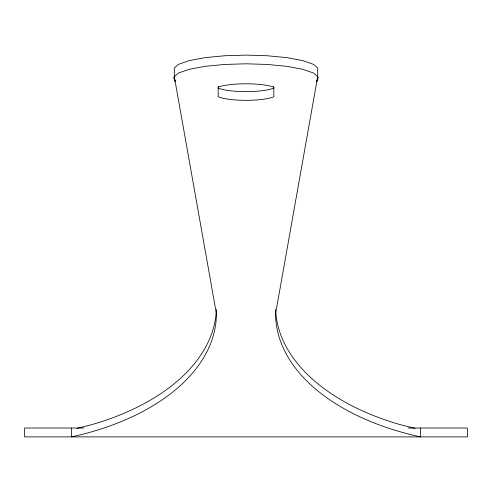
<?xml version="1.0" encoding="UTF-8"?>
<svg xmlns="http://www.w3.org/2000/svg" width="492" height="492" viewBox="0 0 492 492"><rect width="100%" height="100%" fill="white"/><g stroke="black" fill="none" stroke-linecap="round" stroke-linejoin="round"><path stroke-width="0.74" d="M76.955 428.366L92.078 424.559A220.441 131.124 0 0 0 216.357 309.517M83.904 428.015L24.6 428.015L24.6 436.896L467.4 436.896L467.4 428.015L408.096 428.015M415.045 428.366L399.922 424.559A220.441 131.124 0 0 1 275.643 309.517M420.58 428.015L420.58 436.896A220.441 131.124 0 0 1 275.588 313.693L317.684 76.678L317.684 67.982L313.509 64.341L302.672 60.584L286.824 57.632L267.359 55.75L246 55.104L224.641 55.75L205.176 57.632L189.328 60.584L178.491 64.341L174.316 67.982L174.316 76.678L216.412 313.693A220.441 131.124 0 0 1 71.42 436.896L71.42 428.015M316.811 80.147L316.811 81.598L318.361 77.269L313.509 73.031L302.672 69.28L286.824 66.328L267.359 64.446L246 63.8L224.641 64.446L205.176 66.328L189.328 69.28L178.491 73.031L173.639 77.269L175.189 81.598L175.189 80.147M273.816 86.586L273.816 96.764A30.664 6.168 0 0 1 246 100.331A30.664 6.168 0 0 1 218.184 96.764L218.184 86.586M218.184 87.127A31.629 6.359 0 0 1 246 83.794A31.629 6.359 0 0 1 273.816 87.127M273.816 88.068A30.664 6.168 0 0 1 246 91.635A30.664 6.168 0 0 1 218.184 88.068"/></g></svg>
